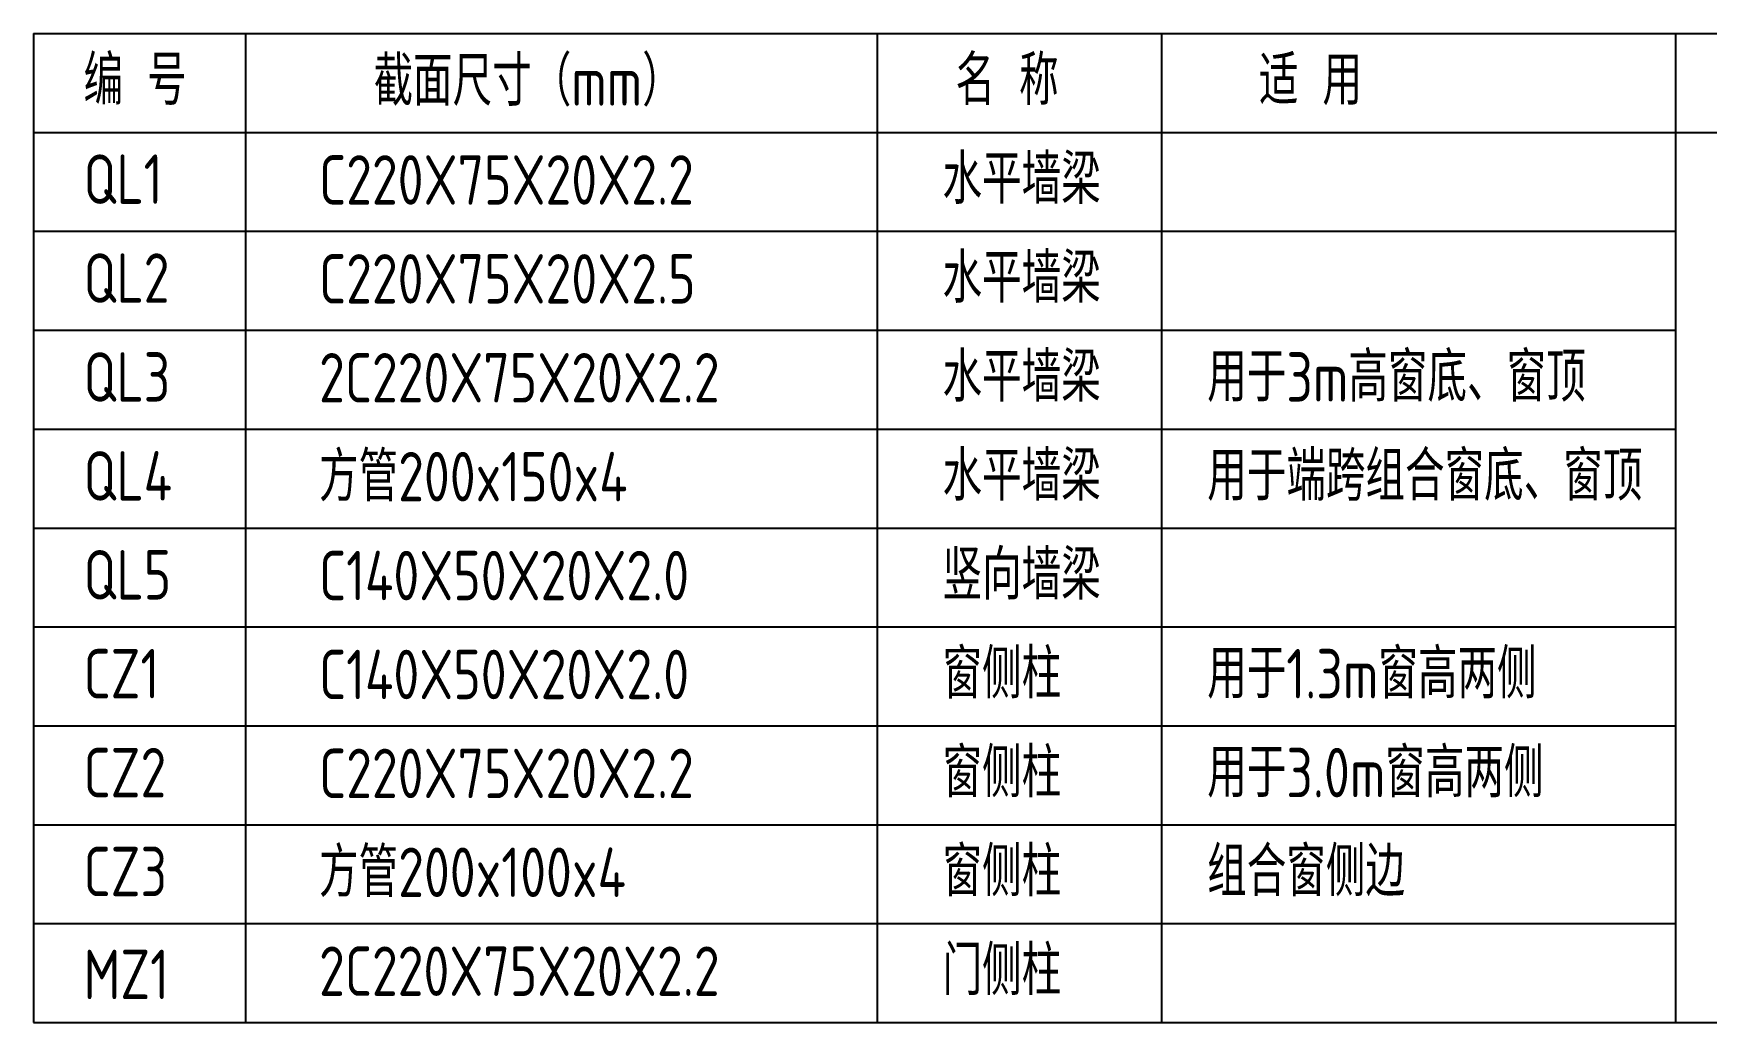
# Model space of a CAD drawing. Extents: x -2746917 to -971774, y -3334247 to -3250358.
# Drawn here: x -1535105 to -1523263, y -3295522 to -3288522 of the extents above; entities that cross this region are included whole.
import ezdxf

# ---------------------------------------------------------------- set-up
doc = ezdxf.new("R2010")
doc.units = 0
doc.header["$LTSCALE"] = 1000
doc.header["$MEASUREMENT"] = 0
doc.layers.add('BEAM_CON', color=4, linetype='CONTINUOUS')
doc.layers.add('TEXT', color=7, linetype='CONTINUOUS')
doc.styles.add('TSSD_Norm', font='tssdeng.shx', dxfattribs={"width": 0.75, "bigfont": 'hztxt.shx'})

msp = doc.modelspace()

# ---------------------------------------------------------------- linework, layer by layer
at = {"layer": 'BEAM_CON', "ltscale": 1.5}
for p, q in [((-1535104.97, -3288521.85), (-1521278.06, -3288521.85)), ((-1535104.97, -3288521.85), (-1535104.97, -3295521.85)), ((-1533604.97, -3288521.85), (-1533604.97, -3295521.85)), ((-1529133.42, -3288521.85), (-1529133.42, -3295521.85)), ((-1527120.91, -3288521.85), (-1527120.91, -3295521.85)), ((-1523482.54, -3288521.85), (-1523482.54, -3295521.85)), ((-1535104.97, -3289221.85), (-1521278.06, -3289221.85)), ((-1535104.97, -3289921.85), (-1523482.54, -3289921.85)), ((-1535104.97, -3290621.85), (-1523482.54, -3290621.85)), ((-1535104.97, -3291321.85), (-1523482.54, -3291321.85)), ((-1535104.97, -3292021.85), (-1523482.54, -3292021.85)), ((-1535104.97, -3292721.85), (-1523482.54, -3292721.85)), ((-1535104.97, -3293421.85), (-1523482.54, -3293421.85)), ((-1535104.97, -3294121.85), (-1523482.54, -3294121.85)), ((-1535104.97, -3294821.85), (-1523482.54, -3294821.85)), ((-1535104.97, -3295521.85), (-1521278.06, -3295521.85))]:
    msp.add_line(p, q, dxfattribs=at)

# ---------------------------------------------------------------- texts
at = {"layer": 'TEXT', "style": 'TSSD_Norm', "width": 0.8}
for s, p in [('编 号', (-1534750.48, -3289027.93)), ('截面尺寸（mm）', (-1532698.31, -3289033.44)), ('名 称', (-1528578.57, -3289027.93)), ('适 用', (-1526431.53, -3289027.93)), ('水平墙梁', (-1528670.75, -3289727.93)), ('QL1', (-1534750.48, -3289727.93)), ('C220X75X20X2.2', (-1533083.56, -3289733.44)), ('水平墙梁', (-1528670.75, -3290427.93)), ('QL2', (-1534750.48, -3290427.93)), ('C220X75X20X2.5', (-1533083.56, -3290433.44)), ('水平墙梁', (-1528670.75, -3291127.93)), ('用于3m高窗底、窗顶', (-1526797.11, -3291127.93)), ('QL3', (-1534750.48, -3291127.93)), ('2C220X75X20X2.2', (-1533083.56, -3291133.44)), ('方管200x150x4', (-1533083.56, -3291833.44)), ('水平墙梁', (-1528670.75, -3291827.93)), ('用于端跨组合窗底、窗顶', (-1526797.11, -3291827.93)), ('QL4', (-1534750.48, -3291827.93)), ('QL5', (-1534750.48, -3292527.93)), ('C140X50X20X2.0', (-1533083.56, -3292533.44)), ('竖向墙梁', (-1528670.75, -3292527.93)), ('CZ1', (-1534750.48, -3293227.93)), ('C140X50X20X2.0', (-1533083.56, -3293233.44)), ('窗侧柱', (-1528670.75, -3293227.93)), ('用于1.3m窗高两侧', (-1526797.11, -3293227.93)), ('CZ2', (-1534750.48, -3293927.93)), ('C220X75X20X2.2', (-1533083.56, -3293933.44)), ('窗侧柱', (-1528670.75, -3293927.93)), ('用于3.0m窗高两侧', (-1526797.11, -3293927.93)), ('CZ3', (-1534750.48, -3294627.93)), ('方管200x100x4', (-1533083.56, -3294633.44)), ('窗侧柱', (-1528670.75, -3294627.93)), ('组合窗侧边', (-1526797.11, -3294627.93)), ('MZ1', (-1534750.48, -3295356.27)), ('2C220X75X20X2.2', (-1533083.56, -3295333.44)), ('门侧柱', (-1528670.75, -3295327.93))]:
    msp.add_text(s, height=350, dxfattribs=at).set_placement(p)

doc.saveas('drawing.dxf')
